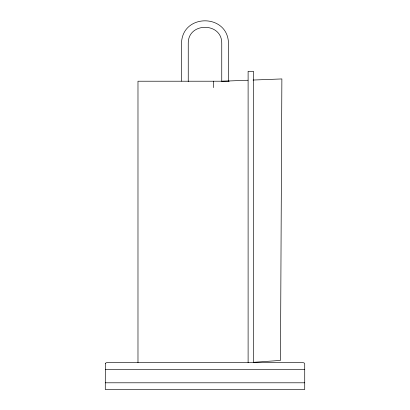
<?xml version="1.0" encoding="UTF-8"?>
<svg xmlns="http://www.w3.org/2000/svg" width="410" height="410" viewBox="0 0 410 410"><rect width="100%" height="100%" fill="white"/><g stroke="black" fill="none" stroke-linecap="round" stroke-linejoin="round"><path stroke-width="0.61" d="M213.641 87.617L213.671 81.216M253.339 362.337L280.476 360.41L281.875 78.935L253.072 80.042M222.343 81.216L247.947 80.237M229.185 81.216L137.98 81.216L137.98 362.691M105.278 369.395L304.722 369.395M105.278 382.796L304.722 382.796M253.472 362.691L253.472 71.299L248.111 71.299L248.111 362.691M228.457 81.103L228.457 42.701C227.294 13.535 182.706 13.535 181.543 42.701L181.543 81.103M221.754 81.549L221.754 43.122C221.841 22.053 188.159 22.053 188.246 43.122L188.246 81.549M105.324 363.685L105.278 389.5L304.722 389.5L304.722 364.034L304.328 363.086L303.369 362.691L106.631 362.691L105.954 362.87L105.324 363.685"/></g></svg>
